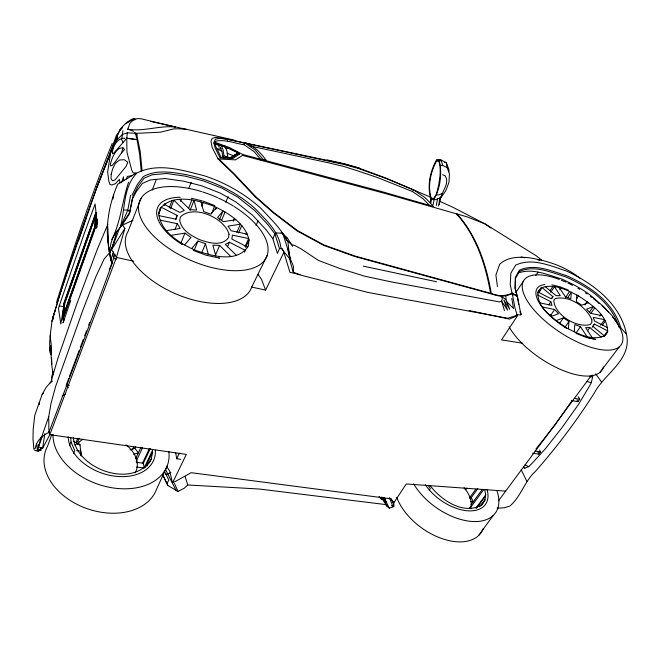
<?xml version="1.0" encoding="UTF-8"?>
<svg xmlns="http://www.w3.org/2000/svg" width="660" height="660" viewBox="0 0 660 660"><rect width="100%" height="100%" fill="white"/><g stroke="black" fill="none" stroke-linecap="round" stroke-linejoin="round"><path stroke-width="0.99" d="M107.786 226.099C106.961 238.796 108.611 251.46 112.068 263.67C91.493 320.067 70.158 376.208 48.931 432.358C42.529 435.484 36.383 440.723 35.343 448.148L33.899 449.419L33 439.271L33.181 429.338L34.774 415.379L42.166 394.358L46.051 387.502L50.927 381.942L58.072 357.844L76.346 305.209L97.193 249.562L107.844 224.301M39.22 404.555L39.229 402.501M38.272 444.856L38.214 451.159L34.864 450.475L40.953 450.252L41.027 447.323M607.645 331.823C607.901 315.026 590.947 304.334 578.556 295.919C567.352 290.185 553.864 283.041 541.134 287.933L538.156 291.175C535.846 308.088 554.656 319.514 566.569 327.929C578.036 333.712 592.383 341.682 605.162 335.478L607.645 331.823L604.684 335.957M381.628 497.228L387.428 506.641L389.227 508.084L393.261 506.913L393.904 506.204L393.707 501.922M51.604 357.596L51.777 364.196M497.104 508.167L504.034 507.837L509.784 506.105C521.153 496.567 524.337 481.454 535.219 471.619C556.842 447.059 576.609 420.882 594.173 393.269C604.535 373.263 632.074 360.17 626.513 334.265L620.771 327.871C613.602 302.263 589.446 285.73 566.164 275.542C551.438 271.07 534.592 263.241 519.478 270.163L515.386 277.299L515.089 288.073L517.333 296.216L520.955 314.597L520.459 315.043L517.052 314.523L515.592 315.793L507.606 318.244L367.719 292.388L298.963 274.659L293.23 272.068L293.461 266.788C291.53 258.852 284.683 253.91 280.805 247.195C278.718 231.214 266.392 220.514 255.973 209.443C236.371 191.285 211.538 179.899 185.518 174.529C171.641 172.144 156.238 169.405 143.286 176.624L137.387 184.404L131.983 195.17M96.665 212.957L95.56 227.321L63.533 317.493L63.212 318.186L62.576 318.037L64.086 302.635L95.915 212.429L94.891 227.139L62.576 318.037M95.956 217.643L96.046 215.713M63.459 320.273L64.045 319.481L63.096 320.108L63.327 316.024M63.566 311.949L63.682 309.911M448.841 171.749L448.957 169.81L446.308 162.657L441.136 160.058L436.425 160.05C430.089 171.641 426.913 186.368 430.963 199.221L435.74 199.7L441.111 197.348L445.846 190.641L448.965 182.275L449.46 173.852L447.166 167.665L446.308 162.657L444.642 162.467M574.274 331.881L574.794 324.563L580.486 326.634L586.888 336.46M576.873 295.061L576.411 301.653L581.782 305.192L588.538 302.709M107.852 241.766C105.823 222.016 109.857 202.356 117.67 184.239L135.341 173.572M63.632 311.883L64.028 307.015M96.088 214.731L95.485 214.31L64.078 303.443L63.005 316.198L63.69 316.115L64.705 303.691L96.063 214.78M568.367 328.845L568.953 321.568L563.384 317.873L556.025 320.636M96.995 226.017L96.541 228.187L97.358 220.036M48.931 432.358L48.683 416.905L51.059 403.21L55.696 386.24L83.078 309.598L95.964 276.49L104.173 258.885L110.047 252.227M63.096 320.108L63.517 316.132M97.35 219.136L97.012 222.123L95.106 203.973L84.727 232.155L59.235 305.877L58.501 308.674L60.844 324.043L63.558 307.486M96.929 224.936L97.383 220.902M249.043 239.861L248.317 246.188C236.618 263.967 210.103 255.527 193.875 249.727C179.017 242.525 161.255 232.237 158.763 214.318L160.38 208.172C174.067 192.926 197.967 200.277 214.483 206.489C228.88 213.436 245.108 223.179 249.043 239.861L245.718 247.393M233.962 140.002L186.128 129.269L179.297 128.791L173.794 128.881L160.38 132.198L136.488 133.32L127.363 132.817L126.736 138.237L126.959 152.32L131.794 170.189L133.196 173.077L136.216 172.862M60.819 291.225L51.95 321.321L50.102 336.064L51.233 344.479L51.092 355.583L51.967 367.117L53.303 374.484M118.478 133.304L116.556 135.019L109.667 154.069C88.795 207.207 69.96 261.17 53.394 315.81L52.181 320.422M97.102 186.904L110.707 152.584C111.829 146.677 116.919 142.312 117.092 136.282C119.056 128.51 125.507 123.189 131.983 119.031L135.448 118.998M122.9 130.606L121.688 139.738L123.098 142.494L113.908 152.963L112.513 153.805C111.903 147.345 117.224 137.989 124.435 138.155L125.573 139.681L123.098 142.494M50.457 335.189L49.64 341.847L49.888 350.996M112.068 263.67C107.135 251.155 110.649 236.989 120.178 227.626C125.367 209.509 122.768 187.572 136.76 173.118C157.781 162.31 182.201 170.214 203.668 175.601C224.87 182.399 244.382 193.471 260.947 208.37C270.633 218.938 281.671 229.094 287.95 242.187L290.243 261.814L293.23 272.068M63.005 316.198L94.85 226.388L95.485 214.31M63.706 316.074L95.543 226.33M41.184 436.928L38.486 446.853L42.611 448.338L44.872 433.628M110.707 152.584L107.654 171.864L108.85 181.393L110.071 184.602L111.829 184.915L115.335 183.719L119.427 179.404L120.079 182.952M430.254 485.818C441.424 500.362 463.609 515.353 481.792 504.908L484.803 500.544L485.727 494.951L484.712 489.448M53.394 315.81L52.816 319.036L53.254 318.97M130.556 195.376L127.801 210.103L120.178 227.626L129.253 214.195L132.19 199.171L136.62 191.136L142.395 183.43L150.34 179.949L164.967 178.546L183.711 181.203L201.605 185.806L220.283 193.116L235.958 202.018L252.821 215.474L266.137 229.853L272.877 238.78L277.414 253.407L279.493 248.515L274.915 233.887L268.133 224.977L254.752 210.598L237.823 197.142L222.107 188.207L203.371 180.856L185.427 176.195L166.65 173.481L151.99 174.817L144.045 178.249L138.27 185.922L133.072 196.004L129.88 212.091L120.178 227.626M430.295 201.861L431.038 197.992M430.856 202.719L431.607 198.841M433.141 204.534L434.082 199.675M149.911 461.926L151.206 459.187L152.625 452.001L152.394 450.549L144.136 467.965L136.488 467.049M436.26 205.474L437.588 198.676M438.553 206.06L440.278 197.332M439.23 204.542L440.756 196.795M112.86 199.015L113.71 195.286M441.111 197.348C442.489 190.27 449.65 183.463 445.285 175.939L442.687 174.661M158.788 213.823L161.255 207.273L177.119 215.407L176.22 219.252L159.052 215.655M433.686 199.749C440.459 188.306 442.39 172.978 439.04 160.075L441.136 160.058L442.678 165.421L447.166 167.665M523.339 467.148L524.848 468.138L528.734 466.636L531.382 464.046L545.457 448.685L562.444 427.053L578.473 404.489L589.594 385.935L591.302 382.618L592.672 376.802L592.235 375.053M55.193 310.25L53.014 317.518M113.735 144.161L111.342 150.868L116.242 140.761L117.125 137.577M116.977 231.066L111.565 249.678L116.432 257.416L133.452 261.154M121.861 223.996L124.847 228.517L116.432 257.416L49.846 434.668L42.611 448.338M56.504 302.511C73.227 248.878 91.187 195.492 112.216 143.385M41.473 437.431L48.683 416.905M121.539 152.873L123.057 147.823L119.444 148.31C114.139 151.94 111.919 158.441 110.319 164.398L110.657 166.031L112.489 165.181L115.154 162.013L121.539 152.873L124.534 149.655L123.057 147.823M128.593 182.176C122.117 201.094 121.027 221.488 111.755 239.547M121.523 182.68L123.428 176.831L123.808 180.708M86.328 217.354L70.422 263.365M78.433 240.842L97.185 186.466L110.583 152.658C115.211 144.796 115.64 134.524 122.117 128.048M60.72 291.712L70.521 262.894M126.415 179.14L127.355 176.385L131.868 175.742M70.769 300.473L63.022 322.88L63.913 320.323M65.059 301.818L95.518 215.383M51.719 434.643L47.602 446.102A58.74 41.497 18.8 0 0 83.754 507.408A58.74 41.497 18.8 0 0 156.42 489.588L167.219 465.861M127.784 129.212L129.946 123.28L132.454 120.805L137.288 118.569L140.885 118.734L175.42 127.025C159.456 125.243 143.88 131.876 127.784 129.212L133.535 131.274M38.486 446.853L42.389 436.326M119.617 227.956L111.565 249.678L124.847 228.517M110.41 260.543L113.644 251.881M68.788 378.238L66.256 384.995L69.284 385.522M69.506 376.307L79.258 350.237M80.338 347.341L83.226 339.62M84.67 335.758L86.476 330.932M88.646 325.132L89.727 322.237M109.23 270.105L115.005 254.661M158.59 212.941L160.38 208.172M164.249 205.343L164.967 203.453M109.923 252.483L114.584 241.172M152.245 190.063L156.271 179.536M169.249 207.933L172.12 200.425M170.692 208.494L173.869 200.194L184.264 210.466L179.875 212.421L164.109 204.336M180.568 201.151L181.31 199.237M175.667 219.136L177.119 215.407M51.95 321.321L52.544 319.795M175.073 229.317L177.268 223.699L160.009 220.118M141.083 198.248L128.024 231.528A67.906 35.335 23.8 0 0 173.819 292.999A67.906 35.335 23.8 0 0 251.674 287.166L267.094 255.577M188.512 208.486L191.887 199.922M190.096 210.317L194.032 200.384L196.589 210.053L189.964 209.665L179.586 199.46M184.569 244.959L190.979 237.443L184.907 233.128L180.815 243.391L182.325 244.464M201.663 206.176L203.181 202.397M188.867 188.108L191.194 182.366M194.188 250.396L198.008 241.048L205.491 243.688L208.337 254.455M211.777 213.073L214.483 206.489M69.473 445.739L71.032 441.944L70.653 437.299M215.746 209.311L216.488 207.512L210.829 214.153L203.692 211.588L201.061 201.927M201.63 253.003L205.491 243.688M77.707 438.339L76.156 442.076L77.756 441.581L79.15 438.24M73.516 453.379L74.704 450.532L71.032 441.944M219.359 219.871L223.096 210.903L217.536 217.594L223.385 221.677L235.793 219.739M221.57 220.374L225.101 211.934M272.877 238.78L274.915 233.887L276.375 232.955L282.661 233.236L287.422 247.954L289.757 258.745M215.333 255.511L219.615 245.413L212.866 245.173L215.803 255.923M233.203 221.207L234.399 218.402M227.461 246.807L229.433 242.228L245.289 250.363L244.489 252.186M225.728 202.257L228.162 196.622M236.923 232.213L240.397 224.161L228.005 226.165L231.091 230.752L247.22 234.135M238.557 232.996L241.791 225.505M245.974 234.688L246.799 232.815M245.05 246.617L248.614 238.524L232.411 235.15L231.858 239.068L247.615 247.153M255.973 225.555L258.11 220.877M109.667 154.069L112.183 148.582L111.086 150.653M132.511 449.559L133.765 446.837M129.987 449.914L134.805 448.313L135.646 446.482M135.572 458.931L141.001 447.249M142.585 447.587L136.249 461.2L137.049 462.899M142.411 463.403L149.259 448.874M143.129 463.79L150.331 448.519M145.291 467.462L152.625 452.001M147.064 466.076L147.947 464.228M149.143 463.114L150.455 460.358M180.7 459.343L176.698 458.741L179.338 453.206M166.749 466.372L169.834 471.496L172.483 483.021L186.318 454.377L49.846 434.668L48.543 432.028M251.6 287.05L265.617 290.128L283.866 252.334L282.373 248.77M215.168 142.552L215.911 141.108C225.415 139.31 234.737 143.335 244.051 144.746M387.428 506.641L385.465 504.537L259.289 489.027L187.786 484.984L184.09 488.334L177.977 491.386L167.813 485.488L166.939 483.574L168.844 480.076L164.241 470.951M136.933 139.615L126.736 138.237L136.933 139.615L135.539 133.27L134.689 132.47M572.187 400.381L555.308 424.545L535.986 448.948M52.594 319.564L53.188 318.607M151.206 459.187C133.386 489.58 76.733 469.433 73.293 437.605M537.867 292.957L541.134 287.933M538.931 292.487L542.091 287.62L552.981 296.728L551.909 298.345M535.763 275.55L538.007 272.126M550.118 290.647L552.932 286.374M550.754 292.306L554.441 286.704L560.299 295.68L556.091 295.672L545.234 286.613M390.209 498.259L393.575 503.143L406.263 483.962L505.667 491.114M548.683 305.002L550.844 301.744L537.619 294.962M559.795 289.798L560.926 288.098M516.07 292.19L523.331 281.259M550.77 315.216L554.606 309.482L558.484 313.739L551.092 316.453M565.669 297.28L569.646 291.349M567.592 297.767L571.329 292.215L570.801 298.774L565.307 296.744L559.416 287.776M559.49 323.606L563.384 317.873M576.262 299.293L578.556 295.919M565.034 327.294L568.953 321.568M584.785 304.895L587.103 301.529M589.462 312.155L593.299 306.628L586.575 309.152L590.469 313.294L601.829 315.637M575.957 333.16L580.486 326.634M590.65 313.714L594.751 307.824M429.198 490.264L430.345 488.623L428.051 485.273M587.557 330.775L589.834 327.541L601.301 337.128M599.816 316.107L601.004 314.416M592.177 327.31L594.437 324.093L607.662 330.875L603.653 336.468M600.666 325.223L604.593 319.671L593.191 317.344L594.553 321.032L607.703 327.772M571.51 400.579L577.954 401.676L579.719 399.3L578.292 396.742M602.53 325L605.434 320.9M532.546 453.222L538.873 454.105L540.507 451.91L539.608 450.062M594.437 324.093L592.837 326.32L604.271 335.858M464.359 488.845L464.739 488.334M465.745 489.736L466.942 488.095M478.64 535.491L493.259 515.443M469.342 498.135L475.967 489.101M470.902 498.069L477.815 488.656M471.083 504.661L482.155 489.662M469.961 508.258L483.937 489.349M498.506 500.775L591.459 375.334M475.926 508.134L485.727 494.951M476.487 508.183L485.554 496.007M479.515 506.806L484.976 499.488M481.099 505.502L484.803 500.544M224.837 157.971L222.841 157.468L223.979 155.975L223.129 150.043L221.166 145.332L218.617 144.977L224.961 146.305L226.941 151.016L227.815 156.948L223.979 155.975M599.899 372.38L619.294 346.863M116.564 140.349L122.397 134.409L127.363 132.817M191.705 248.622L198.008 241.048M552.981 296.728L551.183 298.79L538.032 292.05M250.099 145.992L328.226 162.739L343.431 166.353L357.291 170.742L377.19 177.433L412.327 191.458L413.704 189.989L424.858 197.488L433.768 206.563L381.092 191.416L242.459 154.382L229.317 147.518L214.096 141.958L215.531 139.095L220.003 138.427L227.494 139.367L344.14 164.488L358.405 168.465L385.943 178.431L413.704 189.989M42.166 394.358L43.552 392.939M119.584 130.094L122.496 127.322M50.02 382.981L52.165 381.158M74.894 445.071L76.436 444.015L79.959 444.361L81.205 455.969L80.759 451.093M239.423 154.052L232.955 158.474L220.011 157.69L215.185 148.104L213.906 142.832L228.112 147.997L238.854 153.227L239.423 154.052L238.285 152.773L227.824 147.906L225.868 148.129M62.122 396.025L65.48 393.871M238.285 152.773L229.3 158.136M170.825 472.379L167.995 474.045L165.239 474.144M172.483 483.021L191.185 472.692L391.273 498.877L393.575 503.143M229.433 242.228L225.266 244.398L236.305 255.263M36.556 443.71L37.521 450.483L41.794 448.363M121.844 225.415L133.039 220.234M441.994 193.52L438.867 194.898L436.796 194.939M430.691 197.224L386.257 178.208L358.545 167.995L343.81 163.886L225.134 138.732L215.853 137.437L212.264 138.27L210.977 141.149L212.116 147.337L218.039 158.92L233.442 173.778L255.024 196.713L273.248 212.734L297.041 230.893L323.755 245.404L354.816 256.501L497.648 295.655C502.73 297.462 507.523 294.954 512.308 293.914L517.333 296.216L518.777 304.557M517.712 273.232C532.158 267.556 547.924 274.939 561.883 279.056C575.33 285.4 589.207 292.017 598.999 303.584M223.121 157.385L220.325 157.6L232.303 157.633L238.672 153.252L233.475 155.76L227.106 153.26M40.953 450.252L38.214 451.159L37.521 450.483M133.642 454.369L138.451 452.743L134.805 448.313M230.439 158.21L232.303 157.633L226.182 157.468M171.105 235.364L184.907 233.128M166.411 230.604L180.23 228.434L177.268 223.699M579.81 278.124C565.307 266.45 547.486 260.692 529.32 257.779C519.148 256.608 507.639 256.88 499.719 264.206L495.891 274.972L497.442 286.514M220.984 148.673L217.082 149.102L213.906 142.832M517.44 297.091L517.052 295.573L512.028 293.213C505.552 296.365 498.085 296.307 491.312 293.477C486.288 264.734 476.974 236.115 457.165 214.022M589.834 327.541L585.618 327.649L592.061 337.458M440.583 165.445L442.678 165.421M436.425 160.05L438.504 160.033L440.294 160.924M589.603 376.728L592.672 376.802M123.585 209.995L127.801 210.103L129.88 212.091M218.039 158.92L235.447 159.868L242.558 155.405L384.392 193.273L467.288 216.909L485.1 223.938L536.209 255.775L541.612 260.048M392.584 505.7L391.702 505.634L393.904 506.204L392.584 505.7L389.309 497.582M76.585 450.648L80.677 451.085M279.493 248.515L281.498 248.737M136.282 462.313L143.418 463.171L144.136 467.965M470.316 501.46L473.187 501.806L471.281 497.558L469.376 497.318M535.087 451.143L540.507 451.91M135.242 134.483L137.189 134.788M522.736 343.241L501.526 339.892L517.654 315.513L509.446 319.102L469.169 310.53M218.79 257.986L219.582 258.118L206.242 255.247L193.462 250.486M574.192 398.351L579.719 399.3M218.427 146.718L220.192 147.023L222.016 151.594L222.841 157.468M521.053 257.07L525.005 257.763M537.834 259.99L539.814 260.337M59.235 305.877L64.069 306.735M594.635 339.19L595.757 339.405L586.872 337.458M64.02 303.641L64.68 303.773M548.534 314.234L550.547 314.638L551.636 316.33M542.594 307.032L554.606 309.482M116.581 259.141L113.561 258.522L112.926 253.803M540.029 302.923L552.007 305.382L550.844 301.744M363.322 266.153L436.45 281.729M300.036 274.535L289.971 272.39L283.866 252.334M593.678 338.984L586.014 337.301L576.386 333.564M150.843 121.456L186.128 129.269M326.939 159.877L343.885 163.655L359.527 168.085M63.731 303.839L64.358 303.996M586.443 381.447L591.302 382.618M551.875 284.831L560.159 286.844L568.309 290.095M191.309 198.239L202.108 200.855M221.166 145.332L224.961 146.305M95.279 225.811L95.947 225.992M456.456 214.549L458.378 215.094M214.739 144.086L219.516 145.481M224.293 146.883L228.112 147.997M94.916 226.165L95.535 226.388M620.771 327.871L619.055 327.245C611.622 302.478 588.134 286.555 565.389 276.746C550.869 272.399 534.286 264.693 519.404 271.491L515.435 278.503L515.188 289.129L517.159 296.447M203.09 201.094L214.879 205.639M520.748 312.031L519.907 311.685L520.955 314.597L520.723 312.889M221.645 151.033L217.082 149.102L221.075 157.327M439.032 201.003L452.933 207.289L485.1 223.938L490.9 228.022M525.088 464.904L528.734 466.636M78.424 444.213L80.033 445.038M73.276 441.227L78.614 444.064M469.417 507.812L471.174 508.744M243.16 144.045L254.356 151.858L261.335 160.298M412.327 191.458L423.118 198.825L429.437 205.301M501.385 296.257L505.956 299.714L509.784 309.317L503.861 300.052L507.614 310.192L501.6 301.183L502.309 298.708L501.336 296.249M284.774 237.386L286.325 238.59L284.798 237.386M523.479 467.065L524.848 468.138M592.498 297.256L602.729 305.819M283.099 234.448L287.661 238.54L292.586 246.345M218.988 159.167L234.151 173.778L255.667 196.597L273.809 212.602L297.487 230.563L323.928 244.942L354.758 255.989L490.553 293.271C485.579 264.52 476.272 235.909 456.472 213.823M379.978 497.087L383.51 500.503L386.966 505.816M285.953 239.522L292.157 244.942L294.277 245.256L300.613 248.597L318.409 260.42L339.578 268.405L364.749 276.218L390.423 281.729L499.356 301.9L501.6 301.183L504.471 310.637M281.16 232.13L287.661 238.54M219.615 245.413L230.678 256.344M506.492 301.422L513.496 308.492L511.797 298.353M66.206 385.613L68.368 387.816M603.083 306.133L611.721 315.274L617.95 324.241M379.063 496.609L381.604 499.612M77.756 441.581L79.019 443.165M595.675 373.849L601.483 381.917M257.928 274.279L261.467 279.238L265.617 290.128M381.901 497.104L384.524 501.072L383.584 497.5M577.005 399.968L577.954 401.676M165.52 469.532L176.327 490.858M162.814 475.299L166.939 483.574M162.929 475.109L167.813 485.488M389.227 508.084L384.4 497.995M537.529 451.341L538.873 454.105M521.169 469.656L526.812 481.272M384.524 498.985L386.265 502.631L384.161 497.401M174.487 483.532L177.977 491.386M516.219 295.177L516.499 295.837M517.052 314.523L515.072 308.36L512.308 293.914M185.056 476.495L187.786 484.984M626.513 334.265C620.416 303.938 593.249 283.478 566.618 271.087C550.63 265.914 532.216 257.384 515.732 265.105L510.889 273.001L510.213 284.658L512.028 293.213M392.782 501.435L393.64 504.809M288.098 249.059L290.928 260.939M53.419 374.616L53.089 371.522L51.554 377.471L51.727 381.455M136.488 133.32L140.242 151.618L142.082 170.594M136.983 139.524L139.623 154.069L141.256 171.493M175.675 452.743L176.698 458.741M50.457 354.379L49.665 349.346L50.639 345.601L51.562 354.89M512.795 292.999L513.101 295.036M227.395 155.793L227.684 157.748M107.96 240.108L107.646 228.492L107.827 240.677L107.374 228.657M108.19 242.047L108.529 244.942M108.76 246.873L109.444 252.673M63.162 317.732L63.212 318.186M227.494 139.367L227.56 141.298M505.923 295.936L505.956 299.714M464.071 487.757A28.248 16.624 35.4 0 1 470.341 508.299M125.887 444.749A32.612 22.77 19 0 1 135.234 472.741M77.278 444.18A32.612 22.77 19 0 1 83.11 439.147M487.063 489.456A38.791 22.407 35.1 0 1 467.511 510.79A38.791 22.407 35.1 0 1 425.296 484.654M497.087 491.263A51.645 29.873 35.1 0 1 470.984 521.384A51.645 29.873 35.1 0 1 413.597 483.78M483.07 528.817A50.845 30.377 35.6 0 1 440.954 538.23A50.845 30.377 35.6 0 1 396.751 497.368M181.434 244.043A50.548 24.841 24.1 0 1 156.659 213.015A50.548 24.841 24.1 0 1 180.254 197.266M234.325 206.654A69.333 34.097 24.1 0 1 246.139 269.858A69.333 34.097 24.1 0 1 142.964 222.47A69.333 34.097 24.1 0 1 201.556 191.606M202.554 191.92A69.333 34.097 24.1 0 1 217.569 197.67M218.476 198.091A69.333 34.097 24.1 0 1 233.45 206.11M155.339 450.087A44.921 30.772 19.4 0 1 113.223 475.951A44.921 30.772 19.4 0 1 68.227 436.78M168.82 451.415A59.804 41.027 19.3 0 1 113.297 487.979A59.804 41.027 19.3 0 1 53.006 434.346M566.47 328.243A42.562 17.069 33.5 0 1 557.015 321.742M556.215 321.115A42.562 17.069 33.5 0 1 544.888 284.559M603.356 366.935A57.354 24.445 33.9 0 1 561.322 369.798A57.354 24.445 33.9 0 1 509.066 326.807M612.414 316.585A58.369 23.422 33.5 0 1 597.869 349.099A58.369 23.422 33.5 0 1 526.102 298.84A58.369 23.422 33.5 0 1 559.408 279.46M561.297 280.186A58.369 23.422 33.5 0 1 566.082 282.208M567.988 283.082A58.369 23.422 33.5 0 1 572.467 285.293M577.871 288.255A58.369 23.422 33.5 0 1 579.645 289.295M585.445 292.933A58.369 23.422 33.5 0 1 587.07 294.022M590.263 296.266A58.369 23.422 33.5 0 1 591.822 297.404M593.406 298.592A58.369 23.422 33.5 0 1 595.023 299.854M602.003 305.745A58.369 23.422 33.5 0 1 608.553 312.18M111.177 174.166L111.045 178.637L112.423 180.782L114.964 180.007L126.118 166.353L127.768 162.253L124.294 159.695L119.485 160.025L115.409 163.309L112.769 168.572L111.177 174.166M591.896 319.861L591.789 322.542L590.37 324.489C576.931 328.507 554.309 314.795 553.814 300.333L555.382 298.51C569.893 295.399 586.212 306.71 591.896 319.861M440.195 174.595L438.752 184.767L436.507 194.106L433.587 198.635L431.178 198.165C427.498 185.996 430.543 172.095 436.507 161.139L438.817 161.164L440.17 165.907L440.195 174.595M229.036 234.201L228.533 237.633C221.727 246.931 207.842 242.657 198.833 239.333C190.773 235.422 181.269 229.878 179.71 220.242L180.477 216.859C193.553 204.023 224.59 217.94 229.036 234.201M129.005 121.3L125.532 123.593L134.467 118.643L129.005 121.3M266.005 160.066L262.729 159.134L255.197 150.043L244.068 142.403C253.333 145.118 260.452 152.435 266.005 160.066"/></g></svg>
